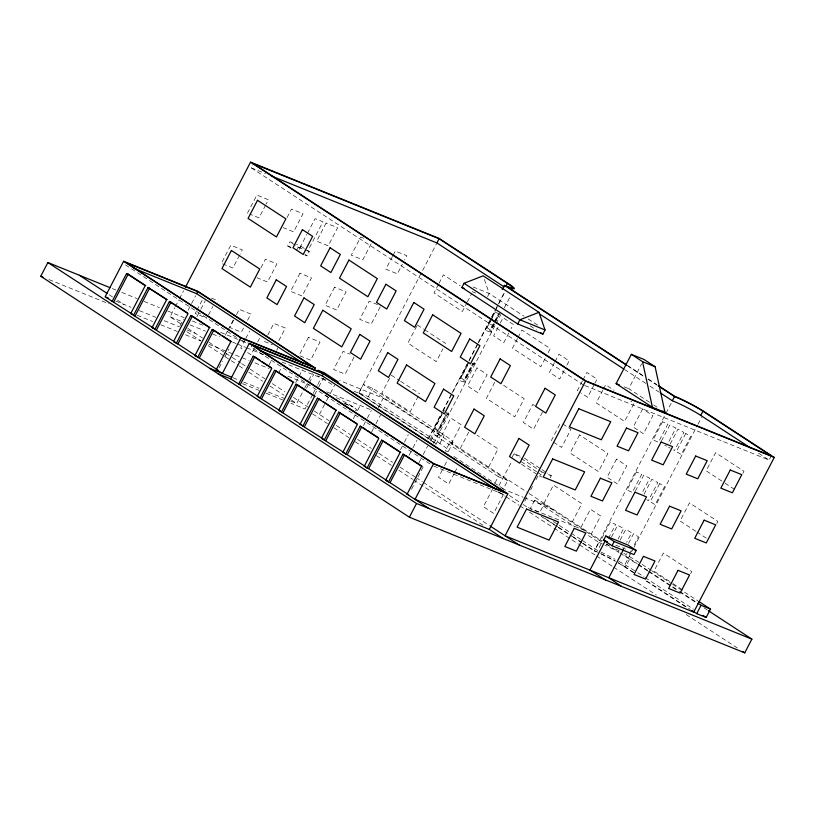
<?xml version="1.0" encoding="UTF-8"?>
<svg xmlns="http://www.w3.org/2000/svg" width="815" height="815" viewBox="0 0 815 815"><rect width="100%" height="100%" fill="white"/><g stroke="black" fill="none" stroke-linecap="round" stroke-linejoin="round"><path stroke-width="0.61" stroke-dasharray="4.08 3.06" d="M180.512 323.647L170.05 316.811L174.746 307.775M175.337 306.644L178.862 299.869M179.453 298.748L183.558 290.843M583.54 385.026L251.346 167.88L253.526 163.703M180.023 325.755L183.487 319.093M188.112 310.209L191.005 304.667M191.586 303.557L195.631 295.784M196.354 311.371L195.243 313.51L206.776 318.176M196.914 310.311L202.456 299.655M247.465 213.194L256.898 195.08L268.43 199.746L266.21 204.005M196.965 316.607L200.296 310.22M200.847 309.15L205.288 300.623M208.446 314.977L212.878 306.45M239.549 255.227L232.886 268.013L221.354 263.347L230.788 245.234L242.32 249.899L240.099 254.158M265.659 205.074L258.997 217.86L249.777 214.121M225.347 335.159L227.568 330.9M228.118 329.831L233.11 320.244M233.722 320.04L229.84 327.498L241.372 332.163L244.143 326.835M236.493 314.712L239.274 309.384L250.806 314.05L246.925 321.507M260.943 267.748L265.384 259.231L276.917 263.897L267.483 282.01L257.102 277.803M287.053 217.595L291.495 209.068L303.027 213.734L293.594 231.847L283.213 227.65M219.062 367.901L222.546 361.218M224.869 356.756L228.934 348.952M290.863 247.994L287.726 245.936L289.896 241.76L295.407 243.98M245.193 339.56L240.751 348.087L243.828 350.093M245.743 338.5L249.624 331.043M296.64 250.368L298.27 247.23L289.896 241.76M299.849 247.872L306.878 234.363M307.459 233.243L315.079 218.614L322.944 221.792L307.713 251.051L309.282 251.682L307.102 255.869L304.902 254.973M299.278 249.349L300.908 246.212L296.507 244.429M251.132 347.037L252.222 344.949M254.321 348.382L250.989 354.78L244.846 350.766M257.642 341.994L260.413 336.666M267.768 335.097L273.86 323.382L285.393 328.048L278.74 340.833M268.991 365.12L271.762 359.792M276.754 350.195L277.864 348.066M278.669 372.873L282 366.475M295.743 382.602L298.514 377.274M299.064 376.204L302.396 369.816M371.1 243.848L362.787 259.832L351.255 255.166L360.678 237.053L364.142 238.459M290.792 401.123L296.691 403.507L304.209 389.071M304.779 387.96L308.253 381.298M308.824 380.187L312.298 373.535M306.532 388.225L308.753 383.967M309.303 382.897L313.744 374.37M312.583 394.552L305.065 408.977L290.914 403.252M313.154 393.441L317.208 385.668M317.779 384.558L321.253 377.895M314.672 394.755L318.186 388.001M318.777 386.87L323.463 377.875M392.504 256.379L385.841 269.164L397.374 273.83L402.365 264.233M393.054 255.309L395.275 251.051L406.807 255.716L404.586 259.975M319.399 414.428L325.837 402.05M326.428 400.929L328.18 397.547M330.523 393.044L334.629 385.169M354.026 357.092L345.153 374.146L333.62 369.48L343.054 351.367L349.971 354.168M380.136 306.939L371.263 323.983L359.731 319.317L369.164 301.204L380.697 305.87M433.794 442.993A23.676 2.313 27.5 0 0 428.547 438.755L358.753 393.136L436.32 244.123M358.926 392.861L363.286 384.497L372.72 388.317L446.793 436.789A40.281 3.932 27.5 0 1 451.113 442.891L449.778 442.606L445.428 450.97L446.763 451.245A40.281 3.932 27.5 0 0 442.443 445.153L368.37 396.671L358.926 392.861L431.97 440.64A26.049 2.537 27.5 0 1 435.893 444.053M353.292 418.788L355.513 414.529M357.734 410.271L361.055 403.873M368.37 396.671L372.72 388.317M363.531 425.481L366.852 419.093M367.412 418.024L371.294 410.566M389.539 378.323L381.777 393.248L410.159 411.799L418.472 395.815M416.76 326.041L407.887 343.084L436.27 361.636L442.922 348.851M438.429 284.404L433.998 292.931L462.38 311.483L466.812 302.956M438.99 283.335L443.421 274.818L460.241 285.81M378.303 407.663L383.244 398.168L339.661 380.544M371.579 432.174L373.8 427.916M376.021 423.647L380.452 415.13M467.372 301.886L471.804 293.369M400.522 449.656L402.182 446.467M404.403 442.199L408.284 434.741M487.574 296.599L489.204 293.461L484.365 279.362M409.12 455.29L412.451 448.892M413.001 447.832L416.893 440.365M427.946 439.254L442.056 412.166M442.637 411.035L451.459 394.103M452.04 392.973L468.503 361.371M469.083 360.24L477.896 343.309M478.487 342.178L490.824 318.471M491.414 317.341L495.53 309.435M496.121 308.315L497.884 304.922M498.464 303.791L504.342 292.504M428.547 438.755L440.884 415.049M443.238 410.536L468.503 361.992M469.094 360.862L477.906 343.93M478.497 342.799L489.662 321.355M492.005 316.831L498.474 304.423M499.065 303.292L504.933 292.004M441.618 414.672L433.305 430.656L437.023 431.96L446.447 413.847M468.839 362.38L459.416 380.493L463.134 381.797L472.557 363.684M491.628 318.614L485.526 330.34L489.245 331.644L493.676 323.117M492.179 317.555L494.95 312.227L498.159 313.378M442.188 414.183L434.976 428.038L438.093 430.289L447.119 411.85M442.739 413.113L444.409 409.925M467.749 365.089L461.086 377.875L464.204 380.136L473.077 363.082M490.528 321.324L487.197 327.722L490.314 329.973L498.627 313.989M491.078 320.254L495.52 311.738M430.157 439.417L434.517 431.064L363.286 384.497M418.808 463.042L421.019 458.784M423.24 454.515L427.681 445.999M430.738 440.915L434.008 434.65L434.65 434.894A26.049 2.537 27.5 0 0 436.331 432.286L434.517 431.064M494.236 322.057L498.668 313.531M494.022 324.421L490.141 331.878L491.7 331.939M496.243 320.152L499.575 313.765L500.216 313.897M494.308 324.166L490.987 330.564L491.822 331.746M494.868 323.107L499.86 313.51M433.804 443.34L495.581 324.482M496.101 323.677L500.797 314.651M504.322 307.876L510.2 296.589M411.565 489.245L417.362 478.099M417.942 476.989L423.168 466.954M435.913 444.44L440.263 436.076M441.414 436.147L450.848 418.034L461.086 424.727L451.653 442.84M498.077 327.304L493.635 335.831L503.874 342.524L508.866 332.938M500.298 323.046L503.069 317.718L513.307 324.411L511.087 328.669M439.866 443.411L444.226 435.057M448.535 451.021L452.885 442.667M442.372 469.878L438.49 477.335L448.729 484.029L454.271 473.372M444.593 465.62L447.914 459.222M460.261 448.464L469.134 431.42M494.695 382.327L486.372 398.311L514.754 416.862L524.177 398.749L502.111 384.313M517.474 338.561L512.482 348.148L540.865 366.699L545.856 357.113M518.024 337.491L521.906 330.034L550.288 348.586L546.407 356.043M454.831 472.313L457.602 466.985M488.643 467.015L498.067 448.902L477.05 435.159M554.465 362.736L549.473 372.323L559.701 379.016L564.693 369.429M555.015 361.677L558.896 354.209L569.135 360.902L565.253 368.36M495.041 482.938L498.301 476.673L434.008 434.65M492.82 488.572L483.387 506.686L493.625 513.379L503.049 495.265L497.934 491.914M511.8 457.877L513.97 453.7L521.05 456.563M542.474 412.125L533.591 429.179L523.362 422.486L532.786 404.372L534.834 405.707M449.778 442.606L507.735 480.493L503.385 488.847L483.366 475.766M551.276 440.732L560.7 422.618M582.379 380.982L577.387 390.579L580.453 392.586M582.929 379.922L586.81 372.465L597.049 379.148L594.828 383.417M524.84 501.093L527.183 496.59M530.697 489.835L532.46 486.463M535.975 479.709L538.318 475.206M538.786 469.919L541.883 471.946L539.713 476.123L542.067 477.081M594.278 384.476L587.625 397.262L581.482 393.248M534.589 500.4L530.239 508.754L539.673 512.574L544.023 504.21L534.589 500.4L574.646 526.572M550.237 477.845L551.327 475.756L547.191 473.057M544.013 503.212L553.436 485.098L581.818 503.65L572.385 521.763M602.886 390.11L596.234 402.895L624.606 421.447L634.039 403.333L630.881 401.265M603.436 389.04L605.657 384.782L614.072 390.273M649.443 402.243L628.711 388.684L641.599 363.928M580.993 527.386L590.427 509.273L600.665 515.966L591.232 534.08M596.437 551.908A23.676 2.313 27.5 0 0 594.267 551.001L665.376 414.407M665.967 413.276L671.835 401.989M597.874 552.244A26.049 2.537 27.5 0 0 595.256 551.083L594.532 550.777L598.882 542.423L587.289 534.844M608.418 538.277L615.631 524.432L610.313 522.079L600.889 540.192L602.244 540.763M611.474 537.065L617.576 525.349L623.679 528.385L618.127 539.031M635.364 491.17L643.687 475.186L649.789 478.222L642.026 493.136M661.474 441.017L669.798 425.033L675.9 428.069L667.027 445.112M620.184 540.111L625.737 529.455L631.686 532.715L626.694 542.301M644.074 494.216L651.847 479.291L657.797 482.551L648.373 500.665L646.784 499.768M670.185 444.053L677.958 429.138L683.907 432.398L674.484 450.501L673.526 449.972M622.263 550.828L624.484 546.559M628.548 543.361L633.54 533.774L635.038 534.65L638.451 536.759L633.459 546.345M631.238 550.614L629.017 554.872L626.704 553.426M633.469 572.701L623.954 566.486L631.004 552.937M631.594 551.806L633.357 548.424M633.948 547.293L697.406 425.379M697.997 424.248L701.521 417.474M633.989 572.65L625.482 567.087L629.832 558.733L627.723 557.389A26.049 2.537 27.5 0 0 622.691 554.383M690.641 573.719L691.752 571.59L663.369 553.039L653.946 571.152L671.815 582.827M716.752 523.566L717.862 521.427L689.48 502.875L680.056 520.989L695.827 531.298M742.862 473.403L743.973 471.274L715.59 452.722L706.167 470.836L724.036 482.511M584.722 385.495L769.105 460.078L770.735 456.94M498.933 485.669L512.003 461.025M475.023 363.989L473.464 363.918L464.03 382.031L465.589 382.103M448.912 414.142L447.353 414.081L437.92 432.195L439.479 432.256M251.346 167.88L265.435 173.585M473.189 286.982L489.204 293.461L523.964 316.179M472.16 291.627L475.593 293.013M298.27 247.23L306.583 250.592M287.726 245.936L291.026 247.271M624.137 386.83L628.711 388.684M211.594 298.188L216.209 300.063M264.437 341.495L272.505 344.755M241.128 340.212L248.127 343.034M112.317 288.591L115.852 290.018M121.741 292.402L137.063 298.596M144.123 301.448L159.434 307.642M167.686 310.984L184.18 317.656M192.422 320.988L204.198 325.755M220.692 332.418L240.71 340.517M241.892 340.996L247.78 343.38M170.05 316.811L181.837 321.579M190.099 324.92L205.431 331.114M212.501 333.977L219.581 336.839M232.56 342.086L236.095 343.522M237.277 344.001L245.529 347.343M246.711 347.811L264.396 354.973M282.092 362.125L326.907 380.259M354.036 391.231L358.753 393.136M331.827 384.385L317.769 375.715M541.883 471.946L551.327 475.756M115.75 301.102L131.083 307.306M139.334 310.647L155.859 317.33M164.11 320.662L179.443 326.866M187.307 330.044L195.172 333.233M48.992 279.576L108.996 303.842M137.236 315.273L152.537 321.456M160.769 324.788L177.242 331.45M185.484 334.782L200.775 340.965M209.017 344.297L249.023 360.485M254.901 362.858L269.031 368.574M287.858 376.194L309.038 384.751M326.683 391.893L371.396 409.986M343.94 403.038L352.121 406.349M345.081 403.792L353.272 407.093M498.301 476.673L507.735 480.493M232.998 377.742L238.897 380.126M243.614 382.041L258.946 388.235M268.38 392.056L283.712 398.26M242.554 383.692L259.068 390.375M266.138 393.238L282.652 399.921M501.979 488.623L523.067 497.16M524.239 497.629L553.528 509.477M433.753 466.109L503.752 494.43M528.446 507.684L587.024 531.38M615.804 545.154L622.874 548.016M624.056 548.495L625.625 549.137M598.882 542.423L599.616 542.729A26.049 2.537 27.5 0 1 602.224 543.88M664.755 445.296L666.466 446.182M668.524 447.252L670.225 448.158M638.991 562.37L636.006 560.465A40.281 3.932 27.5 0 0 623.872 553.375M634.641 570.724L631.656 568.829A40.281 3.932 27.5 0 0 616.823 560.251M625.482 567.087L623.373 565.753A26.049 2.537 27.5 0 0 618.33 562.747M627.071 365.161L644.033 376.255M648.271 379.026L656.758 384.568M627.733 365.986L643.677 376.408M647.935 379.189L657.501 385.444M758.592 453.211L769.105 460.078M624.494 369.47L645.755 383.366M650.013 386.147L659.58 392.402M528.181 318.94L537.666 325.134M653.599 404.953L657.746 407.663M530.219 325.868L536.535 330.004M725.085 483.203L734.549 489.387M300.908 246.212L309.282 251.682M417.311 324.971L423.617 329.097M424.676 329.78L445.693 343.522M305.014 254.494L307.102 255.869M562.747 423.953L570.938 429.311L561.515 447.425L553.324 442.066M696.876 531.981L707.389 538.858M524.442 458.183L540.987 469.002M542.016 469.674L546.152 472.384M513.97 453.7L520.174 457.755M521.213 458.427L537.747 469.236M391.2 375.134L399.615 380.625M400.664 381.318L419.582 393.686M521.233 461.687L536.739 471.834M537.778 472.506L541.914 475.206M521.569 464.265L536.219 473.841M672.864 583.52L682.328 589.703M642.149 564.428L650.564 569.93M651.613 570.612L671.591 583.672M672.64 584.365L697.874 600.859M629.832 558.733L637.269 563.593M638.339 564.286L647.905 570.541M648.964 571.244L678.732 590.702M679.802 591.395L696.805 602.509M383.244 398.168L527.988 492.78M529.047 493.483L601.918 541.109M606.177 543.89L618.931 552.234A26.049 2.537 27.5 0 0 605.015 545.164M620.001 552.927L637.014 564.051M638.084 564.744L647.65 570.999M648.72 571.702L678.498 591.16M679.557 591.863L696.581 602.988M704.017 607.847L707.216 609.936M544.023 504.21L601.979 542.097L597.629 550.451L581.829 540.121M637.799 572.792L644.105 576.918M645.154 577.601L693.524 609.223M646.743 580.993L690.336 609.477M646.163 581.003L686.342 607.267M453.863 456.481L482.307 475.074M553.375 521.529L570.235 532.541M571.284 533.234L580.769 539.438M545.001 518.401L557.643 526.663M558.703 527.356L571.346 535.628M572.405 536.311L581.89 542.515M582.939 543.208L594.532 550.777M509.355 495.5L520.968 503.089M523.087 504.465L527.274 507.205M541.099 516.241L557.053 526.673M558.112 527.366L571.936 536.402M572.996 537.095L581.513 542.658M582.572 543.35L594.267 551.001M498.627 491.975L505.025 496.152M506.084 496.844L518.87 505.208M519.939 505.901L524.198 508.692M529.526 512.166L552.967 527.488M554.027 528.191L578.538 544.206M579.597 544.899L595.582 555.351M596.651 556.044L612.625 566.496M613.695 567.189L656.309 595.042M686.149 614.541L737.29 647.976M125.51 264.916L239.967 339.733M253.251 348.423L431.522 464.947M187.847 328.435L202.568 338.062M208.905 342.208L224.757 352.569M225.816 353.262L231.093 356.715M232.153 357.398L240.608 362.93M241.658 363.622L249.054 368.451M250.113 369.144L264.906 378.812M272.302 383.651L284.985 391.934M293.431 397.465L308.223 407.133M314.315 411.106L328.944 420.672M336.371 425.522L350.155 434.538M357.581 439.387L371.375 448.403M378.802 453.262L392.586 462.278M400.012 467.127L414.866 476.836M415.925 477.529L422.292 481.685M423.352 482.378L489.122 525.369M186.91 331.746L200.765 340.802M208.222 345.682L224.217 356.135M225.276 356.827L238.072 365.191M239.131 365.884L244.459 369.368M248.728 372.16L262.583 381.216M270.04 386.086L283.905 395.143M291.363 400.022L296.691 403.507M312.522 413.857L327.426 423.596M333.824 427.773L348.728 437.523M355.116 441.699L370.03 451.449M376.418 455.626L391.332 465.365M398.79 470.245L412.635 479.291M413.694 479.984L483.988 525.93M109.118 294.714L113.367 297.495M117.625 300.277L124.002 304.443M475.145 363.796L474.299 362.604L464.876 380.717L465.711 381.909M449.034 413.949L448.189 412.767L438.765 430.88L439.601 432.062M601.348 554.129A23.676 2.313 27.5 0 1 614.867 561.066M618.228 562.982A23.676 2.313 27.5 0 1 623.954 566.486M601.042 552.091A40.281 3.932 27.5 0 1 614.999 559.263M600.665 553.528A26.049 2.537 27.5 0 1 615.529 561.168M606.309 544.186A40.281 3.932 27.5 0 1 609.09 545.571M615.641 548.923A40.281 3.932 27.5 0 1 619.349 550.899M356.206 410.607A19.417 1.895 27.5 0 1 355.35 410.434M328.547 397.323A19.417 1.895 27.5 0 1 324.421 394.541M336.371 397.649A19.417 1.895 27.5 0 1 351.133 405.717L354.118 407.673A19.417 1.895 27.5 0 1 357.052 410.505M299.971 273.219L290.548 291.332L302.08 295.998L311.503 277.884L299.971 273.219M326.082 223.066L316.658 241.179L328.19 245.845L337.614 227.731L326.082 223.066M308.457 337.369L299.034 355.483L310.566 360.149L319.989 342.035L308.457 337.369M334.568 287.216L325.144 305.33L336.677 309.995L346.1 291.882L334.568 287.216M476.958 367.881L467.525 385.994L477.763 392.677L487.197 374.564L476.958 367.881M579.547 434.935L570.123 453.048L598.495 471.6L607.929 453.486L579.547 434.935M616.537 459.11L607.104 477.223L617.342 483.916L626.776 465.803L616.537 459.11M642.648 408.957L633.214 427.07L643.453 433.763L652.886 415.65L642.648 408.957M636.423 471.926L627 490.039L632.308 492.382L641.741 474.269L636.423 471.926M662.534 421.763L653.11 439.876L658.418 442.229L667.852 424.116L662.534 421.763M659.651 483.621L650.227 501.724L655.128 504.709L664.561 486.596L659.651 483.621M685.761 433.458L676.338 451.571L681.238 454.556L690.672 436.443L685.761 433.458"/><path stroke-width="1.22" d="M708.276 610.629L751.878 639.133L744.747 652.846L409.385 517.199L40.75 276.244L47.891 262.532L109.964 287.634M314.03 370.204L315.191 367.983L197.943 291.342L123.625 261.279L105.135 296.813L132.295 314.172L130.726 313.541L145.233 285.668L126.62 273.504L112.113 301.377M113.682 302.008L128.189 274.146L126.62 273.504M148.024 287.501L166.627 299.665L152.13 327.528L153.699 328.16L133.517 315.364L148.024 287.501L167.167 299.625M135.086 315.996L149.593 288.133M169.428 301.489L188.031 313.653L173.524 341.516L175.103 342.157L154.921 329.352L169.428 301.489L175.133 304.83M156.49 329.983L170.997 302.12M185.321 287.461L250.551 162.154L439.265 238.479L509.049 284.099A23.676 2.313 27.5 0 1 507.287 286.86L626.012 364.468M302.65 362.981L196.68 293.706L197.76 291.617L126.6 262.827L241.057 337.644L312.216 366.434L197.76 291.617M177.894 343.981L176.315 343.339L190.822 315.476L192.401 316.108L177.894 343.981L196.507 356.145L194.928 355.503L209.435 327.64L190.822 315.476M199.298 357.968L197.719 357.327L212.226 329.464L213.805 330.106L199.298 357.968L217.9 370.132L216.332 369.501L230.839 341.628L212.226 329.464M123.625 261.279L240.873 337.919L222.383 373.453L216.332 369.501M238.663 384.089L253.17 356.226L271.782 368.39L257.275 396.263L258.844 396.895L230.757 378.924L249.247 343.4L323.565 373.453L507.806 493.89L489.306 529.414L503.415 538.634M240.242 384.731L254.738 356.868L253.17 356.226M278.679 410.251L280.248 410.882L260.067 398.087L274.573 370.214L293.186 382.388L278.679 410.251L301.652 424.87L300.083 424.238L314.59 396.375L295.977 384.211L281.47 412.074M261.635 398.718L276.142 370.856L293.726 382.347M283.039 412.706L297.546 384.843L295.977 384.211M496.325 489.571L322.292 375.817L323.382 373.728L252.222 344.949L433.672 463.552L504.831 492.341L317.952 370.234L324.238 372.781L338.194 381.899L331.909 379.362M317.381 398.199L335.984 410.363L321.477 438.226L323.056 438.867L302.874 426.062L317.381 398.199L321.018 400.185M304.443 426.703L318.95 398.83M338.775 412.186L357.388 424.35L342.881 452.213L344.46 452.855L324.268 440.049L338.775 412.186L356.899 423.637M325.847 440.691L340.354 412.828M504.2 286.921L436.911 242.941L439.081 238.754L253.526 163.703L585.72 380.839L771.285 455.901L701.124 410.067A21.302 2.078 27.5 0 0 678.131 398.077L674.514 396.569L658.561 386.137M347.251 454.678L345.672 454.047L360.179 426.174L361.758 426.815L347.251 454.678L365.853 466.842L364.285 466.211L378.792 438.338L360.179 426.174M368.645 468.666L367.076 468.034L381.583 440.171L383.152 440.803L368.645 468.666L387.257 480.83L385.689 480.198L400.196 452.335L381.583 440.171M461.871 287.461L464.041 283.284L483.152 275.837L538.98 312.328L545.031 329.953L542.861 334.14L517.698 323.963L461.871 287.461L464.153 288.388M390.049 482.653L388.48 482.022L402.987 454.159L404.556 454.79L390.049 482.653L408.661 494.827L407.093 494.185L421.599 466.323L402.987 454.159M502.223 289.549L504.404 285.372L507.623 286.625A21.302 2.078 27.5 0 0 508.988 284.486L439.081 238.754M505.799 286.564L507.429 283.437M249.247 343.4L433.498 463.827L414.998 499.361L489.306 529.414M409.385 517.199L416.526 503.487L47.891 262.532M517.698 323.963L519.878 319.775L538.98 312.328M250.551 162.154L585.547 381.125L505.035 535.771L693.738 612.106L774.25 457.449L704.466 411.83A23.676 2.313 27.5 0 0 674.779 396.345L658.877 385.953M616.13 383.6L631.36 354.342L643.942 359.425L655.107 366.73L664.999 412.41L652.418 407.317L616.13 383.6L619.563 384.986M750.177 447.71L698.944 414.254A21.302 2.078 27.5 0 0 675.951 402.253L672.334 400.746L674.514 396.569M603.609 540.223L605.789 536.046L627.805 544.95L636.179 550.431L633.999 554.607L611.984 545.704L603.609 540.223L607.542 541.822M605.188 540.865L589.958 570.123L605.637 579.985M611.984 545.704L614.164 541.517L605.789 536.046M623.465 549.626L608.825 577.754L621.356 586.342M700.757 415.406L702.938 411.229M698.934 601.552L710.497 609.111L706.147 617.464L696.713 613.654L701.063 605.29L697.874 603.202M271.314 175.959L436.911 242.941M631.36 354.342L642.526 361.636L655.107 366.73M545.031 329.953L519.878 319.775L464.041 283.284M585.547 381.125L774.25 457.449M133.68 268.227L196.68 293.706M240.873 337.919L315.191 367.983M259.292 350.338L322.292 375.817M106.317 297.292L108.67 298.239M40.75 276.244L43.103 277.192M209.801 368.36L231.817 377.264M218.175 373.841L230.757 378.924M433.498 463.827L507.806 493.89M614.164 541.517L636.179 550.431M701.063 605.29L710.497 609.111M416.526 503.487L751.878 639.133M504.404 285.372L626.674 365.293M539.438 313.877L623.434 368.777M660.639 393.095L672.334 400.746M662.931 411.055L664.999 412.41M540.752 332.754L542.861 334.14M702.988 615.407L706.147 617.464M692.455 610.873L696.713 613.654M691.629 610.72L693.738 612.106M742.608 651.46L744.747 652.846M128.189 274.146L145.773 285.637M177.201 306.175L187.542 312.94M193.43 316.791L209.975 327.599M214.834 330.778L219.999 334.16M222.067 335.505L231.379 341.587M254.738 356.868L259.914 360.24M261.982 361.595L271.283 367.677M297.546 384.843L315.12 396.335M323.086 401.54L336.524 410.322M362.787 427.488L365.894 429.515M367.952 430.87L378.292 437.624M384.191 441.475L400.736 452.294M405.595 455.463L422.129 466.282M490.182 526.062L519.145 545.001M79.34 275.246L106.989 293.319M130.726 313.541L133.517 315.364M152.13 327.528L154.921 329.352M173.524 341.516L176.315 343.339M194.928 355.503L197.719 357.327M257.275 396.263L260.067 398.087M300.083 424.238L302.874 426.062M321.477 438.226L324.268 440.049M342.881 452.213L345.672 454.047M364.285 466.211L367.076 468.034M385.689 480.198L388.48 482.022M407.093 494.185L429.108 508.58M642.526 361.636L652.418 407.317M231.399 250.47L221.965 268.583L250.348 287.135L259.781 269.021L231.399 250.47M257.509 200.307L248.076 218.42L276.458 236.971L285.892 218.858L257.509 200.307M276.295 279.81L266.862 297.923L277.1 304.616L286.523 286.503L276.295 279.81M302.406 229.657L292.972 247.77L303.211 254.463L312.634 236.35L302.406 229.657M303.975 297.913L294.551 316.026L304.779 322.709L314.213 304.596L303.975 297.913M330.085 247.75L320.662 265.863L330.89 272.556L340.324 254.443L330.085 247.75M322.822 310.23L313.388 328.343L341.77 346.895L351.204 328.781L322.822 310.23M348.932 260.067L339.498 278.18L367.881 296.731L377.314 278.618L348.932 260.067M359.802 334.405L350.379 352.518L360.617 359.211L370.041 341.098L359.802 334.405M385.913 284.241L376.489 302.355L386.728 309.048L396.151 290.935L385.913 284.241M387.726 352.651L378.292 370.764L388.531 377.457L397.954 359.344L387.726 352.651M413.837 302.497L404.403 320.611L414.641 327.294L424.065 309.18L413.837 302.497M406.563 364.967L397.139 383.081L425.522 401.632L434.945 383.519L406.563 364.967M432.673 314.814L423.25 332.928L451.632 351.479L461.056 333.366L432.673 314.814M443.554 389.142L434.13 407.255L444.358 413.949L453.792 395.835L443.554 389.142M469.664 338.989L460.241 357.102L470.469 363.796L479.903 345.682L469.664 338.989M474.024 409.069L464.601 427.182L474.839 433.865L484.263 415.762L474.024 409.069M500.135 358.906L490.712 377.019L500.95 383.712L510.373 365.599L500.135 358.906M518.931 438.419L509.497 456.522L519.736 463.215L529.159 445.102L518.931 438.419M545.041 388.256L535.608 406.369L545.846 413.062L555.27 394.949L545.041 388.256M526.561 509.059L517.128 527.173L549.106 540.111L558.53 521.997L526.561 509.059M552.672 458.906L543.238 477.009L575.217 489.947L584.64 471.834L552.672 458.906M578.782 408.743L569.349 426.856L601.327 439.794L610.751 421.681L578.782 408.743M574.259 528.354L564.836 546.468L576.358 551.134L585.791 533.02L574.259 528.354M600.37 478.201L590.946 496.304L602.479 500.97L611.902 482.857L600.37 478.201M626.48 428.038L617.057 446.151L628.589 450.817L638.013 432.704L626.48 428.038M634.966 492.189L625.533 510.302L637.065 514.968L646.499 496.855L634.966 492.189M661.077 442.036L651.643 460.139L663.176 464.805L672.609 446.691L661.077 442.036M643.453 556.339L634.019 574.453L645.551 579.119L654.985 561.005L643.453 556.339M669.563 506.186L660.13 524.289L671.662 528.955L681.096 510.842L669.563 506.186M695.674 456.023L686.24 474.136L697.772 478.802L707.206 460.689L695.674 456.023M678.039 570.337L668.616 588.45L680.148 593.106L689.572 574.993L678.039 570.337M704.15 520.174L694.726 538.287L706.259 542.953L715.682 524.84L704.15 520.174M730.26 470.021L720.837 488.134L732.369 492.79L741.793 474.676L730.26 470.021"/></g></svg>
